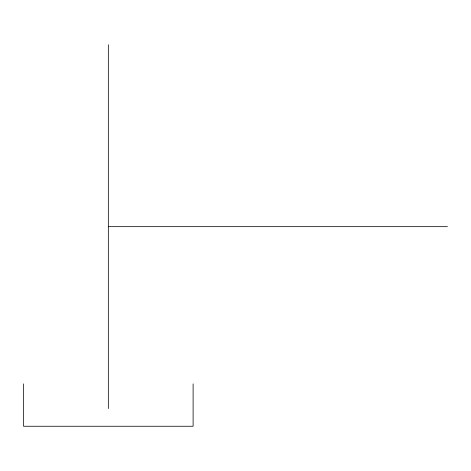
<?xml version="1.0" encoding="UTF-8"?>
<svg xmlns="http://www.w3.org/2000/svg" width="471" height="471" viewBox="0 0 471 471"><rect width="100%" height="100%" fill="white"/><g stroke="black" fill="none" stroke-linecap="round" stroke-linejoin="round"><path stroke-width="0.71" d="M108.33 226.669L447.45 226.669M193.11 383.865L193.11 426.255L23.55 426.255L23.55 383.865M108.33 44.745L108.33 408.592"/></g></svg>
